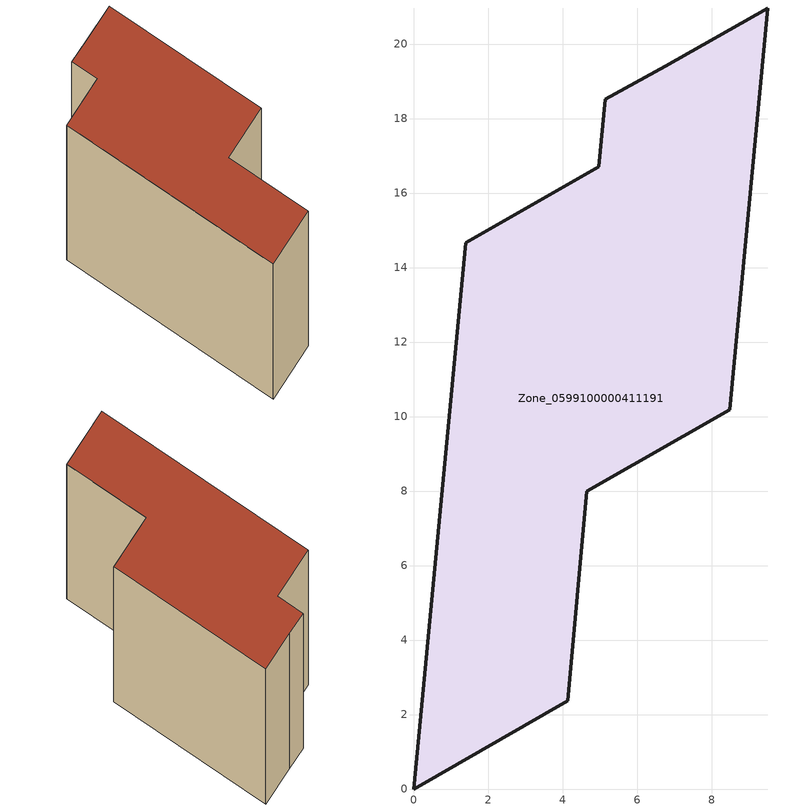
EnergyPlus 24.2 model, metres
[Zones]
Zone_0599100000411191
 floor ground (C_G): 4.65,7.99 4.13,2.37 0,0 1.39,14.66 4.97,16.71 5.14,18.52 6.75,19.4 9.5,20.97 8.47,10.18 z0
 wall outside (C_F): 6.75,19.4 5.14,18.52 4.97,16.71 1.39,14.66 0,0 4.13,2.37 4.65,7.99 8.47,10.18 9.5,20.97 6.75,19.4 z0:6.61
 roof outside (C_R): 4.65,7.99 8.47,10.18 9.5,20.97 6.75,19.4 5.14,18.52 4.97,16.71 1.39,14.66 0,0 4.13,2.37 z6.61
[BUILDING]
Pand.0599100000411191: North Axis=0; Terrain=City; Loads Convergence Tolerance Value=0.04; Temperature Convergence Tolerance Value=0.4; Solar Distribution=FullExterior; Maximum Number of Warmup Days=25; Minimum Number of Warmup Days=1
[Site:Location]
Rotterdam.The.Hague.AP_ZH_NLD Design_Conditions: Latitude=51.96; Longitude=4.45; Time Zone=1; Elevation=-4.5
[SITE:GROUNDTEMPERATURE:BUILDINGSURFACE]
18, 18, 18, 18, 18, 18, 18, 18, 18, 18, 18, 18
[MATERIAL] Thermal Absorptance=0.9; Solar Absorptance=0.7; Visible Absorptance=0.7
Name | Roughness | Thickness | Conductivity | Density | Specific Heat
G.TI.2006-2014 | MediumSmooth | 0.15 | 0.06 | 540 | 1210
F.TI.2006-2014 | Rough | 0.3 | 0.12 | 1920 | 840
R.TI.2006-2014 | MediumRough | 0.2 | 0.08 | 1500 | 1000
[CONSTRUCTION]
C_G: G.TI.2006-2014
C_F: F.TI.2006-2014
C_R: R.TI.2006-2014
[ZONE]
Zone_0599100000411191: Type=1; Multiplier=1; Ceiling Height=Autocalculate; Volume=Autocalculate; Floor Area=autocalculate; Part of Total Floor Area=Yes
[ZONEINFILTRATION:DESIGNFLOWRATE]
Infil_Zone_0599100000411191: Zone or ZoneList or Space or SpaceList=Zone_0599100000411191; Schedule=AlwaysOn; Design Flow Rate Calculation Method=Flow/Area; Flow Rate per Floor Area=0.0015; Constant Term Coefficient=1; Temperature Term Coefficient=0; Velocity Term Coefficient=0; Velocity Squared Term Coefficient=0
[HVACTEMPLATE:ZONE:IDEALLOADSAIRSYSTEM]
Zone_0599100000411191: Maximum Heating Supply Air Temperature=50; Minimum Cooling Supply Air Temperature=13; Maximum Heating Supply Air Humidity Ratio=0.0156; Minimum Cooling Supply Air Humidity Ratio=0.0077; Heating Limit=NoLimit; Cooling Limit=NoLimit; Dehumidification Control Type=ConstantSensibleHeatRatio; Cooling Sensible Heat Ratio=0.7; Dehumidification Setpoint=60; Humidification Control Type=None; Humidification Setpoint=30; Outdoor Air Method=None; Outdoor Air Flow Rate per Person=0.00944; Outdoor Air Flow Rate per Zone Floor Area=0; Outdoor Air Flow Rate per Zone=0; Demand Controlled Ventilation Type=None; Outdoor Air Economizer Type=NoEconomizer; Heat Recovery Type=None; Sensible Heat Recovery Effectiveness=0.7; Latent Heat Recovery Effectiveness=0.65
[ZONECONTROL:THERMOSTAT]
ThermostatControl_Zone_0599100000411191: Zone or ZoneList=Zone_0599100000411191; Control Type Schedule=DualSetpointControlType; Control 1=Thermostat_Zone_0599100000411191; Temperature Difference Between Cutout And Setpoint=0
[THERMOSTATSETPOINT:DUALSETPOINT]
Thermostat_Zone_0599100000411191: Heating Setpoint Temperature Schedule=HeatingSetpoint_Zone_0599100000411191; Cooling Setpoint Temperature Schedule=CoolingSetpoint_Zone_0599100000411191
[SCHEDULE:COMPACT]
HeatingSetpoint_Zone_0599100000411191: Through: 12/31, For: AllDays, Until: 24:00, 21
CoolingSetpoint_Zone_0599100000411191: Through: 12/31, For: AllDays, Until: 24:00, 24
DualSetpointControlType: Through: 12/31, For: AllDays, Until: 24:00, 4
AlwaysOn: Through: 12/31, For: AllDays, Until: 24:00, 1
